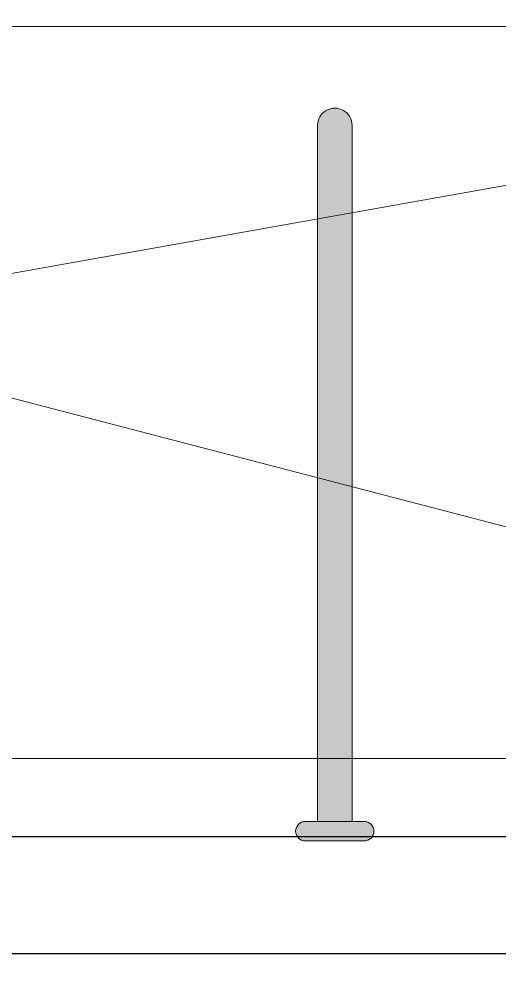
# Model space of a CAD drawing. Header units: metres. Extents: x 167 to 250, y 44 to 219.
# Drawn here: x 175.736 to 176.227, y 106.625 to 107.591 of the extents above; entities that cross this region are included whole.
import ezdxf

# ---------------------------------------------------------------- set-up
doc = ezdxf.new("R2010")
doc.units = ezdxf.units.M
doc.linetypes.add('06-PT1-01$0$HIDDEN2', pattern=[0.1875, 0.125, -0.0625])
for name, color, linetype, lineweight in [('A-CARP-MET', 166, 'Continuous', 13), ('A-PISO -ACHU', 55, 'Continuous', 0), ('muros', 5, 'Continuous', 25)]:
    doc.layers.add(name, color=color, linetype=linetype, lineweight=lineweight)

# ---------------------------------------------------------------- blocks, each defined once
blk = doc.blocks.new('Barra 02')
at = {"true_color": 0xc7c8ca}
h = blk.add_hatch(color=9, dxfattribs=at)
h.dxf.hatch_style = 1
edge = h.paths.add_edge_path()
edge.add_arc((35.37758612797384, 5.668100630317055), 0.0099999999999341, 540.0000000000814, 720.0000000000814)
edge.add_line((35.38758612797361, 5.668100630317055), (35.38758612797361, 5.728100630317228))
edge.add_arc((35.37758612797384, 5.728100630317456), 0.0099999999999625, 720, 899.9999999999999)
edge.add_line((35.36758612797362, 5.728100630317456), (35.36758612797362, 5.668100630317283))
h = blk.add_hatch(color=9, dxfattribs=at)
h.dxf.hatch_style = 1
edge = h.paths.add_edge_path()
edge.add_line((35.36758612797385, 5.680481561288913), (34.65531869912175, 5.680481561288913))
edge.add_arc((34.65520556025231, 5.698100630317028), 0.01761943227885783, 89.63208665504328, 270.36791334495655, ccw=False)
edge.add_line((34.65531869912175, 5.715719699345597), (35.36758612797385, 5.715719699345597))
edge.add_line((35.36758612797385, 5.715719699345597), (35.36758612797385, 5.680481561288913))
at = {"layer": 'A-CARP-MET'}
for points in [[(35.36758612797408, 5.668100630317055, 0.9999999999999998), (35.38758612797361, 5.668100630317055), (35.38758612797361, 5.728100630317456), (35.38758612797361, 5.728100630317456, 0.9999999999999998), (35.36758612797362, 5.728100630317456), (35.36758612797362, 5.728100630317456), (35.36758612797408, 5.668100630317055)], [(35.36758612797385, 5.680481561288913), (34.65531869912175, 5.680481561288913, -1.006442004385748), (34.65531869912175, 5.715719699345597), (35.36758612797385, 5.715719699345597)]]:
    blk.add_lwpolyline(points, format="xyb", close=True, dxfattribs=at)
blk = doc.blocks.new('rrrr')
at = {"color": 252, "lineweight": 0}
for p, q in [((170.1429024566239, 107.582929958943), (168.4540315158751, 107.2812850058016)), ((170.1429024566239, 106.8339144149016), (168.4263586536036, 107.2815807091293))]:
    blk.add_line(p, q, dxfattribs=at)
at = {"color": 7}
blk.add_lwpolyline([(170.2229024566239, 107.8822880986621), (170.3429024566239, 107.8822880986621), (170.3429024566239, 106.6339144149015), (168.1729024566239, 106.6339144149015), (168.1729024566239, 109.7754688190466), (170.3429024566239, 109.7754688190466), (170.3429024566239, 108.8322880986578), (170.2229024566239, 108.8322880986578), (170.2229024566239, 109.6554688190465), (168.2929024566239, 109.6554688190465), (168.2929024566239, 106.7539144149015), (170.2229024566239, 106.7539144149015)], close=True, dxfattribs=at)
at = {"layer": 'A-PISO -ACHU', "lineweight": 0}
for points in [[(168.290702456589, 107.5829299589429), (170.2229024566239, 107.582929958943)], [(168.3707024565875, 107.5829299589358), (168.3707024565875, 106.8339144149015), (170.1429024566239, 106.8339144149016), (170.1429024566239, 107.5839144149015)]]:
    blk.add_lwpolyline(points, dxfattribs=at)
at = {"color": 3, "rotation": 270}
blk.add_blockref('Barra 02', (163.3607407504123, 142.1370635361041), dxfattribs=at)

msp = doc.modelspace()

# ---------------------------------------------------------------- linework, layer by layer
at = {"layer": 'muros', "color": 61, "linetype": '06-PT1-01$0$HIDDEN2', "true_color": 0xe5e878}
msp.add_lwpolyline([(175.2929024566251, 116.1882051921226), (175.2929024566251, 115.5454688190463), (177.3403635965215, 115.5454688190463), (177.3403635965215, 114.4054688190464), (177.2203635965216, 114.4054688190464), (177.2203635965216, 115.4254688190464), (175.2929024566251, 115.4254688190464), (175.2929020923796, 113.4954688190463), (177.3403635965215, 113.4954688190464), (177.3403635965215, 113.3754688190465), (175.2929024566251, 113.3754688190464), (175.2929024566251, 109.7754688190465), (177.342902456624, 109.7754688190465), (177.342902456624, 108.8322880986578), (177.2229024566239, 108.8322880986578), (177.2229024566239, 109.6490645512335), (175.2929024566251, 109.6554688190465), (175.2929024566251, 106.7539144149015), (177.2229024566238, 106.7539144149015), (177.2229024566238, 107.8822880986621), (177.342902456624, 107.8822880986621), (177.342902456624, 106.6339144149015), (175.2929024566251, 106.6339144149015), (175.2929024566251, 103.0158024757302)], dxfattribs=at)

# ---------------------------------------------------------------- next in the draw order: block references
at = {"layer": 'muros', "color": 114, "true_color": 0x139b48}
msp.add_blockref('rrrr', (7, 0), dxfattribs=at)

doc.saveas('drawing.dxf')
